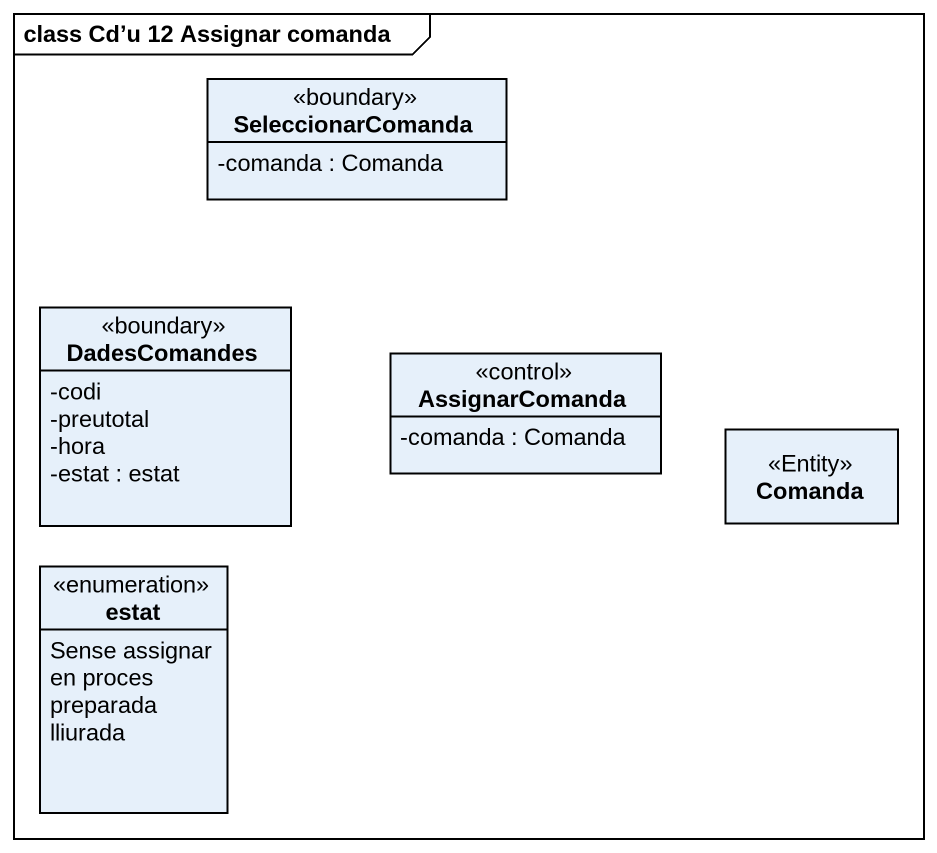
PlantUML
@startuml
mainframe class Cd’u 12 Assignar comanda
hide circle
hide empty members
skinparam classAttributeIconSize 0
class SeleccionarComanda <<boundary>> {
  -comanda : Comanda
}
class DadesComandes <<boundary>> {
  -codi
  -preutotal
  -hora
  -estat : estat
}
class AssignarComanda <<control>> {
  -comanda : Comanda
}
class Comanda <<Entity>>
enum estat {
  Sense assignar
  en proces
  preparada
  lliurada
}
@enduml
